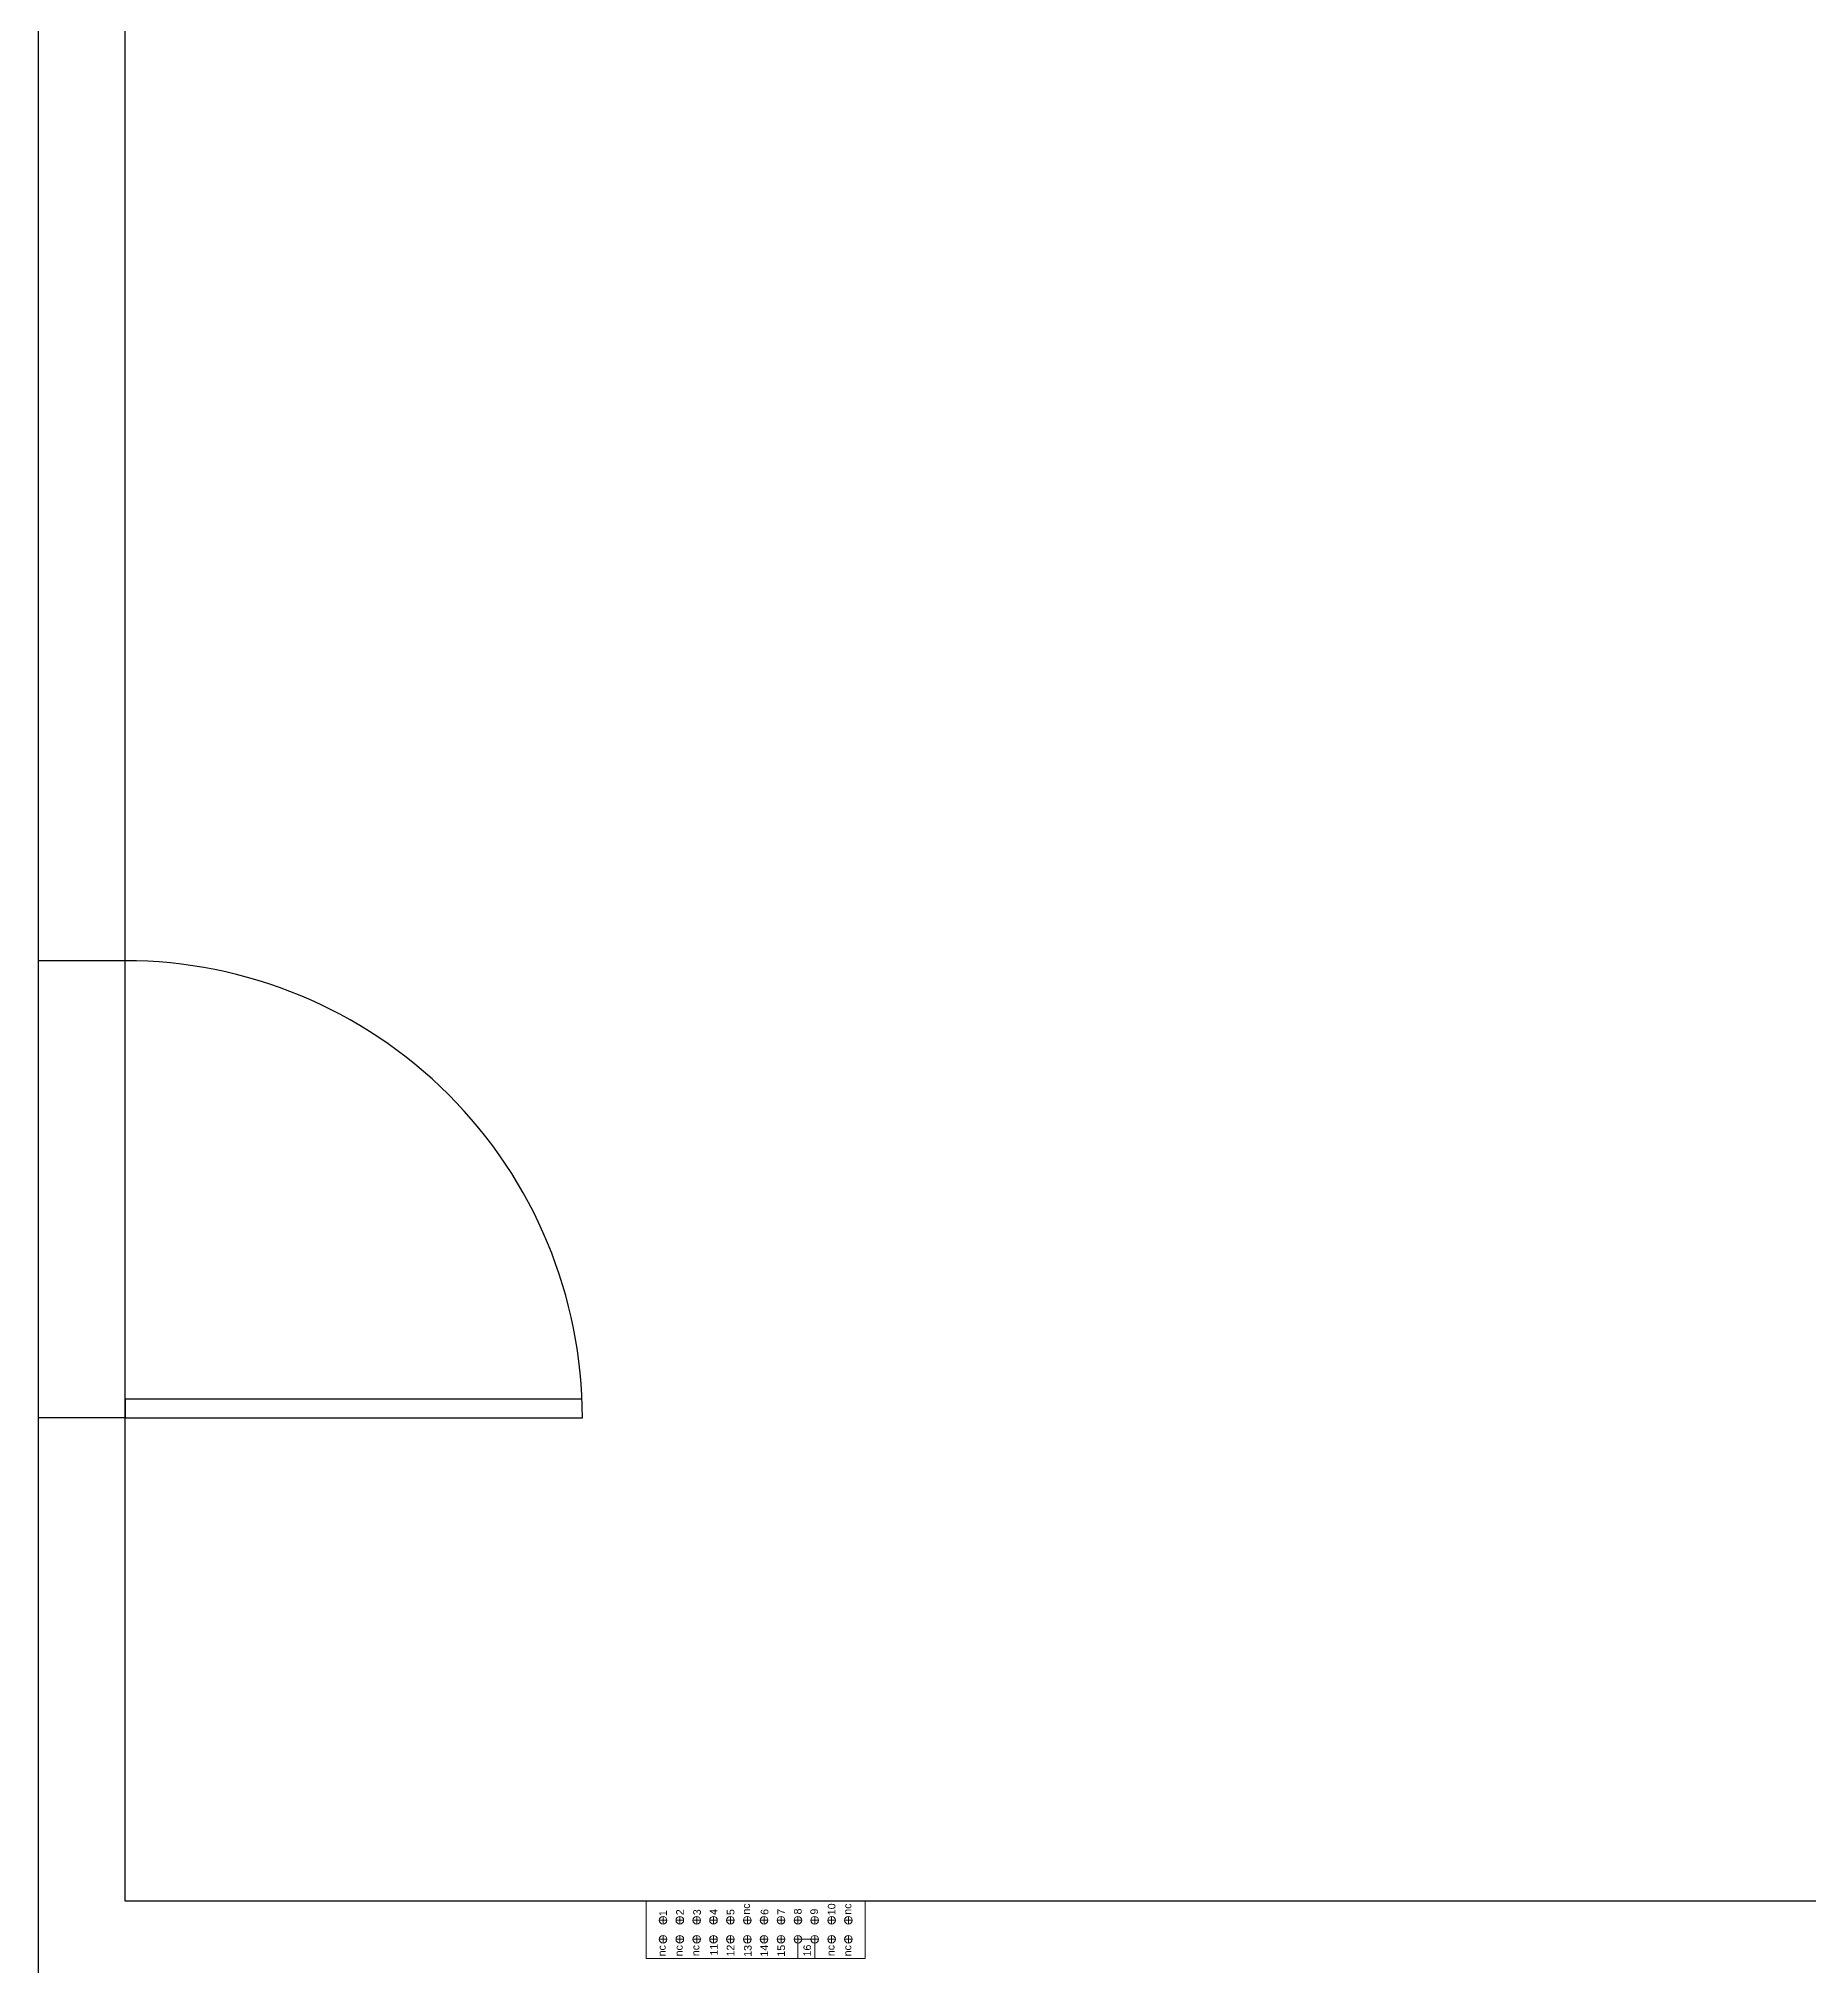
# Model space of a CAD drawing. Header units: inches. Extents: x -566 to -86, y 36 to 453.
# Drawn here: x -566.3 to -450.2, y 199.9 to 326.4 of the extents above; entities that cross this region are included whole.
import ezdxf

# ---------------------------------------------------------------- set-up
doc = ezdxf.new("R2010")
doc.units = ezdxf.units.IN
doc.header["$MEASUREMENT"] = 0
doc.layers.get('0').update_dxf_attribs({"color": 1, "lineweight": 9})
doc.layers.add('A101-Floorplan-1st-floor', color=7, linetype='Continuous', lineweight=9)
doc.styles.add('Small', font='Arial.ttf', dxfattribs={"height": 0.5})

# ---------------------------------------------------------------- blocks, each defined once
blk = doc.blocks.new('garage-door-exit-to-trailer')
at = {"layer": 'A101-Floorplan-1st-floor', "lineweight": 30}
for p, q in [((0, 0), (0, -30)), ((1.25, 0), (0, 0)), ((1.25, 0), (1.25, -29.97))]:
    blk.add_line(p, q, dxfattribs=at)
blk.add_arc((0, 0), 30, 270, 0, dxfattribs=at)
blk = doc.blocks.new('GE-125A-subpanel-171')
at = {"lineweight": 5}
for p, q in [((0, -14.38, -48.5), (0, 0, -48.5)), ((0, 0, -48.5), (3.75, 0, -48.5)), ((3.75, -15.19, -48.5), (3.75, 0.81, -48.5)), ((1, -1.11, -48.5), (1.5, -1.11, -48.5)), ((1.25, -1.36, -48.5), (1.25, -0.86, -48.5)), ((2.25, -1.11, -48.5), (2.75, -1.11, -48.5)), ((2.5, -1.36, -48.5), (2.5, -0.86, -48.5)), ((1, -2.21, -48.5), (1.5, -2.21, -48.5)), ((1.25, -2.46, -48.5), (1.25, -1.96, -48.5)), ((2.25, -2.21, -48.5), (2.75, -2.21, -48.5)), ((2.5, -2.46, -48.5), (2.5, -1.96, -48.5)), ((1, -3.32, -48.5), (1.5, -3.32, -48.5)), ((1.25, -3.57, -48.5), (1.25, -3.07, -48.5)), ((2.25, -3.32, -48.5), (2.75, -3.32, -48.5)), ((2.5, -3.57, -48.5), (2.5, -3.07, -48.5)), ((1, -4.42, -48.5), (1.5, -4.42, -48.5)), ((1.25, -4.67, -48.5), (1.25, -4.17, -48.5)), ((2.25, -4.42, -48.5), (2.75, -4.42, -48.5)), ((2.5, -4.67, -48.5), (2.5, -4.17, -48.5)), ((1, -5.53, -48.5), (1.5, -5.53, -48.5)), ((1.25, -5.78, -48.5), (1.25, -5.28, -48.5)), ((2.25, -5.53, -48.5), (2.75, -5.53, -48.5)), ((2.5, -5.78, -48.5), (2.5, -5.28, -48.5)), ((1, -6.64, -48.5), (1.5, -6.64, -48.5)), ((1.25, -6.89, -48.5), (1.25, -6.39, -48.5)), ((1.25, -7.99, -48.5), (1.25, -7.49, -48.5)), ((2.25, -6.64, -48.5), (2.75, -6.64, -48.5)), ((2.5, -6.89, -48.5), (2.5, -6.39, -48.5)), ((2.5, -7.99, -48.5), (2.5, -7.49, -48.5)), ((1, -7.74, -48.5), (1.5, -7.74, -48.5)), ((1, -8.85, -48.5), (1.5, -8.85, -48.5)), ((1.25, -9.1, -48.5), (1.25, -8.6, -48.5)), ((2.25, -7.74, -48.5), (2.75, -7.74, -48.5)), ((2.25, -8.85, -48.5), (2.75, -8.85, -48.5)), ((2.5, -9.1, -48.5), (2.5, -8.6, -48.5)), ((1.25, -9.96, -48.5), (0, -9.96, -48.5)), ((0, -9.96, -48.5), (0, -11.06, -48.5)), ((1, -9.96, -48.5), (1.5, -9.96, -48.5)), ((1.25, -10.21, -48.5), (1.25, -9.71, -48.5)), ((1.25, -11.06, -48.5), (1.25, -9.96, -48.5)), ((2.25, -9.96, -48.5), (2.75, -9.96, -48.5)), ((2.5, -10.21, -48.5), (2.5, -9.71, -48.5)), ((0, -11.06, -48.5), (1.25, -11.06, -48.5)), ((1, -11.06, -48.5), (1.5, -11.06, -48.5)), ((1.25, -11.31, -48.5), (1.25, -10.81, -48.5)), ((2.25, -11.06, -48.5), (2.75, -11.06, -48.5)), ((2.5, -11.31, -48.5), (2.5, -10.81, -48.5)), ((1, -12.17, -48.5), (1.5, -12.17, -48.5)), ((1.25, -12.42, -48.5), (1.25, -11.92, -48.5)), ((2.25, -12.17, -48.5), (2.75, -12.17, -48.5)), ((2.5, -12.42, -48.5), (2.5, -11.92, -48.5)), ((1, -13.27, -48.5), (1.5, -13.27, -48.5)), ((1.25, -13.52, -48.5), (1.25, -13.02, -48.5)), ((2.25, -13.27, -48.5), (2.75, -13.27, -48.5)), ((2.5, -13.52, -48.5), (2.5, -13.02, -48.5)), ((0, -14.38, -48.5), (3.75, -14.38, -48.5))]:
    blk.add_line(p, q, dxfattribs=at)
for centre in [(1.25, -1.11, -48.5), (2.5, -1.11, -48.5), (1.25, -2.21, -48.5), (2.5, -2.21, -48.5), (1.25, -3.32, -48.5), (2.5, -3.32, -48.5), (1.25, -4.42, -48.5), (2.5, -4.42, -48.5), (1.25, -5.53, -48.5), (2.5, -5.53, -48.5), (1.25, -6.64, -48.5), (1.25, -7.74, -48.5), (2.5, -6.64, -48.5), (2.5, -7.74, -48.5), (1.25, -8.85, -48.5), (2.5, -8.85, -48.5), (1.25, -9.96, -48.5), (2.5, -9.96, -48.5), (1.25, -11.06, -48.5), (2.5, -11.06, -48.5), (1.25, -12.17, -48.5), (2.5, -12.17, -48.5), (1.25, -13.27, -48.5), (2.5, -13.27, -48.5)]:
    blk.add_circle(centre, 0.25, dxfattribs=at)
at = {"lineweight": 5, "style": 'Small'}
for s, p in [('nc', (0.13, -1.28, -48.5)), ('1', (2.77, -1.36, -48.5)), ('nc', (0.13, -2.39, -48.5)), ('2', (2.83, -2.47, -48.5)), ('nc', (0.14, -3.49, -48.5)), ('3', (2.83, -3.59, -48.5)), ('11', (0.18, -4.7, -48.5)), ('4', (2.85, -4.67, -48.5)), ('12', (0.12, -5.79, -48.5)), ('5', (2.84, -5.79, -48.5)), ('13', (0.1, -6.92, -48.5)), ('14', (0.11, -8, -48.5)), ('6', (2.85, -8.02, -48.5)), ('nc', (2.87, -6.81, -48.5)), ('15', (0.11, -9.11, -48.5)), ('7', (2.86, -9.11, -48.5)), ('8', (2.88, -10.2, -48.5)), ('16', (0.12, -10.82, -48.5)), ('9', (2.87, -11.28, -48.5)), ('nc', (0.14, -12.36, -48.5)), ('10', (2.83, -12.42, -48.5)), ('nc', (0.13, -13.46, -48.5)), ('nc', (2.86, -13.46, -48.5))]:
    blk.add_text(s, height=0.5, dxfattribs=at).set_placement(p)

msp = doc.modelspace()

# ---------------------------------------------------------------- linework, layer by layer
at = {"layer": 'A101-Floorplan-1st-floor', "lineweight": -3}
for p, q in [((-566.3005, 199.3769), (-566.3005, 452.809)), ((-560.613, 265.8402), (-566.3005, 265.8402)), ((-560.613, 235.8442), (-566.3005, 235.8442))]:
    msp.add_line(p, q, dxfattribs=at)
msp.add_lwpolyline([(-340.363, 342.8769), (-303.606, 342.8769), (-303.606, 204.1269), (-560.613, 204.1269), (-560.613, 447.309), (-338.4567, 447.309), (-338.4567, 342.8769)], dxfattribs=at)

# ---------------------------------------------------------------- block references
at = {"lineweight": -3, "rotation": 89.99999999999999}
msp.add_blockref('garage-door-exit-to-trailer', (-560.613, 235.8442), dxfattribs=at)
at = {"layer": 'A101-Floorplan-1st-floor', "lineweight": 5, "rotation": 89.99999999999999}
msp.add_blockref('GE-125A-subpanel-171', (-526.4305, 200.3769, 48.5), dxfattribs=at)

doc.saveas('drawing.dxf')
